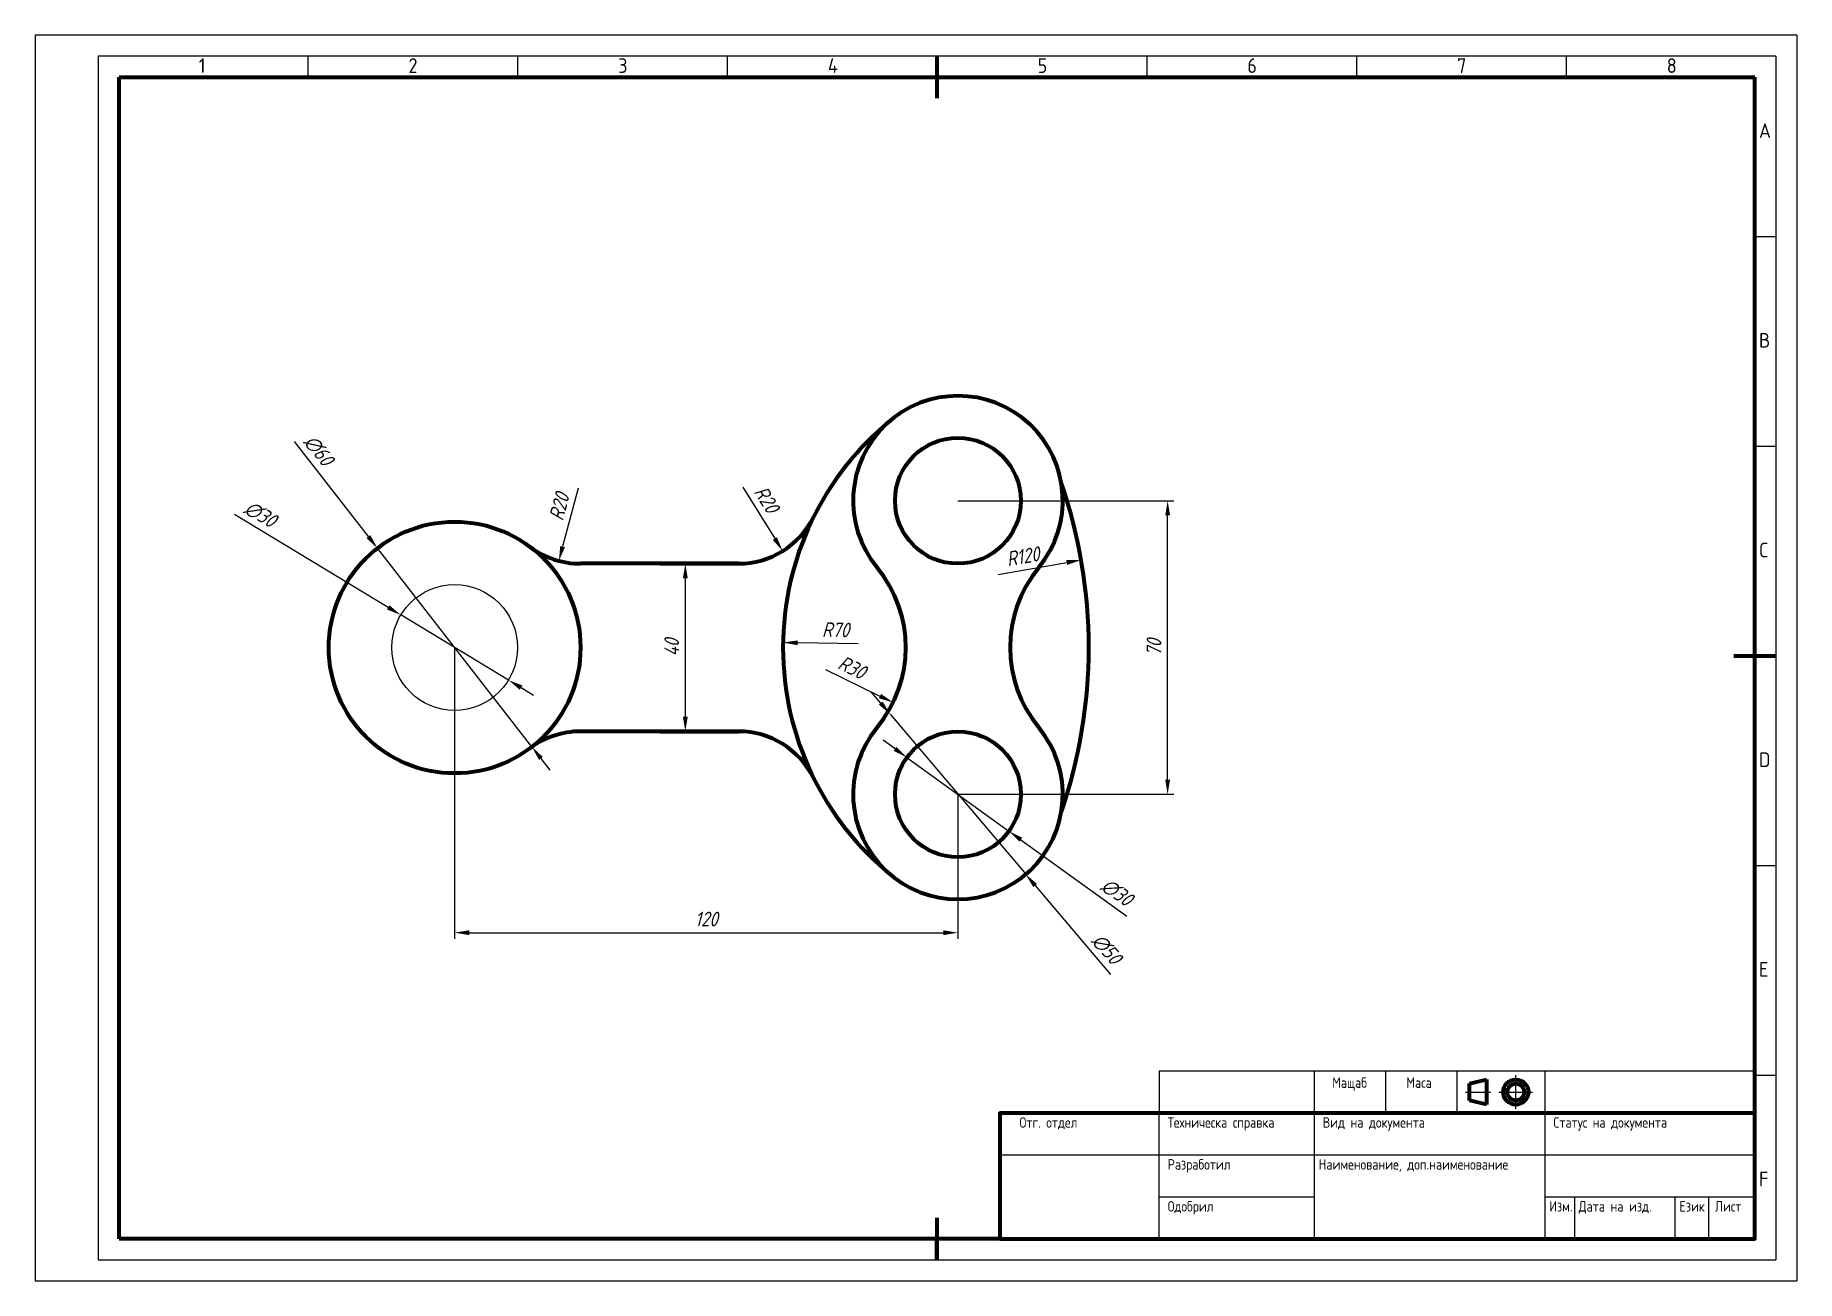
# Model space of a CAD drawing. Extents: x 0 to 420, y 0 to 297.
import ezdxf
from ezdxf.enums import TextEntityAlignment as Align

# ---------------------------------------------------------------- set-up
doc = ezdxf.new("R2010")
doc.units = 0
doc.layers.get('DEFPOINTS').update_dxf_attribs({"linetype": 'CONTINUOUS'})
for name, color, linetype, lineweight in [('Dimensions', 80, 'CONTINUOUS', 20), ('Narrow', 160, 'CONTINUOUS', 20), ('Text35', 253, 'CONTINUOUS', 35), ('Wide', 10, 'CONTINUOUS', 70)]:
    doc.layers.add(name, color=color, linetype=linetype, lineweight=lineweight)
doc.styles.add('ISO Proportional', font='isocp.shx')
doc.styles.get("Standard").update_dxf_attribs({"font": 'simplexc.shx', "width": 0.8, "oblique": 15})
doc.styles.add('WFTEXTn', font='simplexc.shx', dxfattribs={"width": 0.8})
doc.dimstyles.get("Standard").update_dxf_attribs({"dimtxt": 3.5, "dimasz": 3.5, "dimexe": 1.5, "dimexo": 0, "dimgap": 1.5, "dimtad": 1, "dimdsep": 46, "dimtxsty": 'Standard', "dimcen": -1.5, "dimdle": 1.25, "dimadec": 0, "dimazin": 0, "dimtfac": 0.75, "dimtdec": 1, "dimtmove": 0, "dimatfit": 3, "dimfxl": 1, "dimtolj": 1, "dimarcsym": 0})
doc.dimstyles.new('STANDARD$3', dxfattribs={"dimtxt": 3.5, "dimasz": 3.5, "dimexe": 1.5, "dimexo": 0, "dimgap": 1.5, "dimtad": 1, "dimdsep": 46, "dimtxsty": 'Standard', "dimcen": -1.5, "dimdle": 1.25, "dimadec": 0, "dimazin": 0, "dimtfac": 0.75, "dimtdec": 1, "dimtmove": 0, "dimatfit": 0, "dimfxl": 1, "dimtolj": 1, "dimarcsym": 0})

# ---------------------------------------------------------------- blocks, each defined once
blk = doc.blocks.new('*D18')
at = {"layer": 'DEFPOINTS', "color": 0, "ltscale": 0.5, "transparency": 16777216}
for p in [(87.16, 158.76), (112.84, 143.24)]:
    blk.add_point(p, dxfattribs=at)
at = {"layer": 'Dimensions', "color": 0, "lineweight": -2, "ltscale": 0.5, "transparency": 16777216}
for p, q in [((84.17, 160.57), (47.54, 182.7)), ((112.84, 143.24), (87.16, 158.76)), ((115.83, 141.43), (118.83, 139.62))]:
    blk.add_line(p, q, dxfattribs=at)
at = {"layer": 'Dimensions', "color": 0, "ltscale": 0.5, "transparency": 16777216}
for points in [[(84.47, 161.07), (83.86, 160.07), (87.16, 158.76)], [(116.14, 141.93), (115.53, 140.93), (112.84, 143.24)]]:
    blk.add_solid(points, dxfattribs=at)
at = {"layer": 'Dimensions', "color": 0, "ltscale": 0.5, "transparency": 16777216, "insert": (53.68, 182.78), "char_height": 3.5, "attachment_point": 5, "rotation": 328.861}
blk.add_mtext('\\A1;∅30', dxfattribs=at)
blk = doc.blocks.new('*D19')
at = {"layer": 'DEFPOINTS', "color": 0, "ltscale": 0.5, "transparency": 16777216}
for p in [(81.58, 174.68), (118.42, 127.32)]:
    blk.add_point(p, dxfattribs=at)
at = {"layer": 'Dimensions', "color": 0, "lineweight": -2, "ltscale": 0.5, "transparency": 16777216}
for p, q in [((79.43, 177.44), (61.8, 200.11)), ((118.42, 127.32), (81.58, 174.68)), ((120.57, 124.56), (122.72, 121.79))]:
    blk.add_line(p, q, dxfattribs=at)
at = {"layer": 'Dimensions', "color": 0, "ltscale": 0.5, "transparency": 16777216}
for points in [[(79.89, 177.8), (78.97, 177.09), (81.58, 174.68)], [(121.03, 124.91), (120.11, 124.2), (118.42, 127.32)]]:
    blk.add_solid(points, dxfattribs=at)
at = {"layer": 'Dimensions', "color": 0, "ltscale": 0.5, "transparency": 16777216, "insert": (67.57, 198), "char_height": 3.5, "attachment_point": 5, "rotation": 307.875}
blk.add_mtext('\\A1;∅60', dxfattribs=at)
blk = doc.blocks.new('*D20')
at = {"layer": 'DEFPOINTS', "color": 0, "ltscale": 0.5, "transparency": 16777216}
for p in [(100, 151), (220, 116), (220, 83)]:
    blk.add_point(p, dxfattribs=at)
at = {"layer": 'Dimensions', "color": 0, "lineweight": -2, "ltscale": 0.5, "transparency": 16777216}
for p, q in [((100, 151), (100, 81.5)), ((220, 116), (220, 81.5)), ((103.5, 83), (216.5, 83))]:
    blk.add_line(p, q, dxfattribs=at)
at = {"layer": 'Dimensions', "color": 0, "ltscale": 0.5, "transparency": 16777216}
for points in [[(103.5, 83.58), (103.5, 82.42), (100, 83)], [(216.5, 83.58), (216.5, 82.42), (220, 83)]]:
    blk.add_solid(points, dxfattribs=at)
at = {"layer": 'Dimensions', "color": 0, "ltscale": 0.5, "transparency": 16777216, "insert": (160, 86.25), "char_height": 3.5, "attachment_point": 5}
blk.add_mtext('\\A1;120', dxfattribs=at)
blk = doc.blocks.new('*D21')
at = {"layer": 'DEFPOINTS', "color": 0, "ltscale": 0.5, "transparency": 16777216}
for p in [(207.84, 124.78), (232.16, 107.22)]:
    blk.add_point(p, dxfattribs=at)
at = {"layer": 'Dimensions', "color": 0, "lineweight": -2, "ltscale": 0.5, "transparency": 16777216}
for p, q in [((205, 126.83), (202.17, 128.88)), ((207.84, 124.78), (232.16, 107.22)), ((235, 105.17), (260.23, 86.95))]:
    blk.add_line(p, q, dxfattribs=at)
at = {"layer": 'Dimensions', "color": 0, "ltscale": 0.5, "transparency": 16777216}
for points in [[(205.34, 127.3), (204.66, 126.36), (207.84, 124.78)], [(235.34, 105.64), (234.66, 104.7), (232.16, 107.22)]]:
    blk.add_solid(points, dxfattribs=at)
at = {"layer": 'Dimensions', "color": 0, "ltscale": 0.5, "transparency": 16777216, "insert": (257.9, 92.63), "char_height": 3.5, "attachment_point": 5, "rotation": 324.1623}
blk.add_mtext('\\A1;∅30', dxfattribs=at)
blk = doc.blocks.new('*D22')
at = {"layer": 'DEFPOINTS', "color": 0, "ltscale": 0.5, "transparency": 16777216}
for p in [(203.85, 135.08), (236.15, 96.92)]:
    blk.add_point(p, dxfattribs=at)
at = {"layer": 'Dimensions', "color": 0, "lineweight": -2, "ltscale": 0.5, "transparency": 16777216}
for p, q in [((201.59, 137.76), (199.33, 140.43)), ((203.85, 135.08), (236.15, 96.92)), ((238.41, 94.24), (256.37, 73.02))]:
    blk.add_line(p, q, dxfattribs=at)
at = {"layer": 'Dimensions', "color": 0, "ltscale": 0.5, "transparency": 16777216}
for points in [[(202.04, 138.13), (201.15, 137.38), (203.85, 135.08)], [(238.85, 94.62), (237.96, 93.87), (236.15, 96.92)]]:
    blk.add_solid(points, dxfattribs=at)
at = {"layer": 'Dimensions', "color": 0, "ltscale": 0.5, "transparency": 16777216, "insert": (255.48, 79.1), "char_height": 3.5, "attachment_point": 5, "rotation": 310.2364}
blk.add_mtext('\\A1;∅50', dxfattribs=at)
blk = doc.blocks.new('*D23')
at = {"layer": 'DEFPOINTS', "color": 0, "ltscale": 0.5, "transparency": 16777216}
for p in [(149, 171), (149, 131), (155, 131)]:
    blk.add_point(p, dxfattribs=at)
at = {"layer": 'Dimensions', "color": 0, "lineweight": -2, "ltscale": 0.5, "transparency": 16777216}
for p, q in [((149, 171), (156.5, 171)), ((155, 167.5), (155, 134.5)), ((149, 131), (156.5, 131))]:
    blk.add_line(p, q, dxfattribs=at)
at = {"layer": 'Dimensions', "color": 0, "ltscale": 0.5, "transparency": 16777216}
for points in [[(154.42, 167.5), (155.58, 167.5), (155, 171)], [(154.42, 134.5), (155.58, 134.5), (155, 131)]]:
    blk.add_solid(points, dxfattribs=at)
at = {"layer": 'Dimensions', "color": 0, "ltscale": 0.5, "transparency": 16777216, "insert": (151.75, 151), "char_height": 3.5, "attachment_point": 5, "rotation": 90}
blk.add_mtext('\\A1;40', dxfattribs=at)
blk = doc.blocks.new('*D24')
at = {"layer": 'DEFPOINTS', "color": 0, "ltscale": 0.5, "transparency": 16777216}
for p in [(178.29, 152.18), (248.28, 151)]:
    blk.add_point(p, dxfattribs=at)
at = {"layer": 'Dimensions', "color": 0, "lineweight": -2, "ltscale": 0.5, "transparency": 16777216}
blk.add_line((196.25, 151.88), (181.79, 152.12), dxfattribs=at)
at = {"layer": 'Dimensions', "color": 0, "ltscale": 0.5, "transparency": 16777216}
blk.add_solid([(181.8, 152.7), (181.78, 151.54), (178.29, 152.18)], dxfattribs=at)
at = {"layer": 'Dimensions', "color": 0, "ltscale": 0.5, "transparency": 16777216, "insert": (190.83, 155.22), "char_height": 3.5, "attachment_point": 5, "rotation": 359.0336}
blk.add_mtext('\\A1;R70', dxfattribs=at)
blk = doc.blocks.new('*D25')
at = {"layer": 'DEFPOINTS', "color": 0, "ltscale": 0.5, "transparency": 16777216}
for p in [(177.57, 151), (204.56, 137.89)]:
    blk.add_point(p, dxfattribs=at)
at = {"layer": 'Dimensions', "color": 0, "lineweight": -2, "ltscale": 0.5, "transparency": 16777216}
blk.add_line((188.4, 145.74), (201.41, 139.42), dxfattribs=at)
at = {"layer": 'Dimensions', "color": 0, "ltscale": 0.5, "transparency": 16777216}
blk.add_solid([(201.66, 139.94), (201.15, 138.89), (204.56, 137.89)], dxfattribs=at)
at = {"layer": 'Dimensions', "color": 0, "ltscale": 0.5, "transparency": 16777216, "insert": (194.75, 146.27), "char_height": 3.5, "attachment_point": 5, "rotation": 334.0843}
blk.add_mtext('\\A1;R30', dxfattribs=at)
blk = doc.blocks.new('*D26')
at = {"layer": 'DEFPOINTS', "color": 0, "ltscale": 0.5, "transparency": 16777216}
for p in [(249.38, 171.87), (131.21, 151)]:
    blk.add_point(p, dxfattribs=at)
at = {"layer": 'Dimensions', "color": 0, "lineweight": -2, "ltscale": 0.5, "transparency": 16777216}
blk.add_line((229.6, 168.38), (245.94, 171.27), dxfattribs=at)
at = {"layer": 'Dimensions', "color": 0, "ltscale": 0.5, "transparency": 16777216}
blk.add_solid([(245.83, 171.84), (246.04, 170.69), (249.38, 171.87)], dxfattribs=at)
at = {"layer": 'Dimensions', "color": 0, "ltscale": 0.5, "transparency": 16777216, "insert": (235.48, 172.72), "char_height": 3.5, "attachment_point": 5, "rotation": 10.0179}
blk.add_mtext('\\A1;R120', dxfattribs=at)
blk = doc.blocks.new('*D27')
at = {"layer": 'DEFPOINTS', "color": 0, "ltscale": 0.5, "transparency": 16777216}
for p in [(220, 186), (270, 186), (220, 116)]:
    blk.add_point(p, dxfattribs=at)
at = {"layer": 'Dimensions', "color": 0, "lineweight": -2, "ltscale": 0.5, "transparency": 16777216}
for p, q in [((220, 186), (271.5, 186)), ((270, 119.5), (270, 182.5)), ((220, 116), (271.5, 116))]:
    blk.add_line(p, q, dxfattribs=at)
at = {"layer": 'Dimensions', "color": 0, "ltscale": 0.5, "transparency": 16777216}
for points in [[(269.42, 182.5), (270.58, 182.5), (270, 186)], [(269.42, 119.5), (270.58, 119.5), (270, 116)]]:
    blk.add_solid(points, dxfattribs=at)
at = {"layer": 'Dimensions', "color": 0, "ltscale": 0.5, "transparency": 16777216, "insert": (266.75, 151), "char_height": 3.5, "attachment_point": 5, "rotation": 90}
blk.add_mtext('\\A1;70', dxfattribs=at)
blk = doc.blocks.new('*D28')
at = {"layer": 'DEFPOINTS', "color": 0, "ltscale": 0.5, "transparency": 16777216}
for p in [(167.66, 191), (178.2, 174)]:
    blk.add_point(p, dxfattribs=at)
at = {"layer": 'Dimensions', "color": 0, "lineweight": -2, "ltscale": 0.5, "transparency": 16777216}
blk.add_line((168.74, 189.27), (176.35, 176.98), dxfattribs=at)
at = {"layer": 'Dimensions', "color": 0, "ltscale": 0.5, "transparency": 16777216}
blk.add_solid([(176.85, 177.28), (175.86, 176.67), (178.2, 174)], dxfattribs=at)
at = {"layer": 'Dimensions', "color": 0, "ltscale": 0.5, "transparency": 16777216, "insert": (174.39, 186.32), "char_height": 3.5, "attachment_point": 5, "rotation": 301.7889}
blk.add_mtext('\\A1;R20', dxfattribs=at)
blk = doc.blocks.new('*D29')
at = {"layer": 'DEFPOINTS', "color": 0, "ltscale": 0.5, "transparency": 16777216}
for p in [(130, 191), (124.85, 171.68)]:
    blk.add_point(p, dxfattribs=at)
at = {"layer": 'Dimensions', "color": 0, "lineweight": -2, "ltscale": 0.5, "transparency": 16777216}
blk.add_line((129.47, 189.03), (125.75, 175.06), dxfattribs=at)
at = {"layer": 'Dimensions', "color": 0, "ltscale": 0.5, "transparency": 16777216}
blk.add_solid([(125.18, 175.21), (126.31, 174.91), (124.85, 171.68)], dxfattribs=at)
at = {"layer": 'Dimensions', "color": 0, "ltscale": 0.5, "transparency": 16777216, "insert": (124.92, 184.57), "char_height": 3.5, "attachment_point": 5, "rotation": 75.0686}
blk.add_mtext('\\A1;R20', dxfattribs=at)

msp = doc.modelspace()

# ---------------------------------------------------------------- linework, layer by layer
at = {"layer": 'Dimensions', "ltscale": 0.5}
msp.add_circle((100, 151), 15, dxfattribs=at)
at = {"layer": 'Narrow'}
for p, q in [((420, 297), (0, 297)), ((0, 297), (0, 0)), ((420, 297), (420, 0)), ((415, 292), (15, 292)), ((15, 292), (15, 5)), ((65, 292), (65, 287)), ((115, 292), (115, 287)), ((165, 292), (165, 287)), ((265, 292), (265, 287)), ((315, 292), (315, 287)), ((365, 292), (365, 287)), ((415, 292), (415, 5)), ((410, 249), (415, 249)), ((410, 199), (415, 199)), ((410, 99), (415, 99)), ((305.002, 40), (305.002, 50)), ((322.002, 40), (322.002, 50)), ((339.002, 40), (339.002, 50)), ((353, 41), (353, 49)), ((360.002, 40), (360.002, 50)), ((410, 49), (415, 49)), ((341, 45), (347, 45)), ((349, 45), (357, 45)), ((268.002, 10), (268.002, 40)), ((305.002, 10), (305.002, 40)), ((360.002, 10), (360.002, 40)), ((230, 30), (410, 30)), ((268.002, 20), (305.002, 20)), ((360.018, 20), (410, 20)), ((367.002, 20), (367.002, 10)), ((391.002, 10.108), (391.002, 20)), ((399, 9.935), (399, 20)), ((15, 5), (415, 5)), ((0, 0), (420, 0))]:
    msp.add_line(p, q, dxfattribs=at)
msp.add_lwpolyline([(268.002, 40), (410, 40), (410, 50), (268.002, 50)], close=True, dxfattribs=at)
at = {"layer": 'Wide'}
for p, q in [((215, 292), (215, 282)), ((20, 10), (20, 287)), ((20, 287), (410, 287)), ((410, 10), (410, 287)), ((405, 149), (415, 149)), ((342, 47), (346, 48)), ((342, 43), (342, 47)), ((346, 48), (346, 42)), ((346, 42), (342, 43)), ((215, 15), (215, 5)), ((215, 5), (215, 10))]:
    msp.add_line(p, q, dxfattribs=at)
at = {"layer": 'Wide', "ltscale": 0.5}
for p, q in [((167.662, 171), (130, 171)), ((149, 171), (167.662, 171)), ((167.662, 131), (130, 131)), ((149, 131), (167.662, 131)), ((230, 10), (20, 10))]:
    msp.add_line(p, q, dxfattribs=at)
at = {"layer": 'Wide'}
msp.add_lwpolyline([(230, 10), (410, 10), (410, 40), (230, 40)], close=True, dxfattribs=at)
at = {"layer": 'Wide', "ltscale": 0.5}
for centre, radius in [((220, 186), 15), ((100, 151), 30), ((220, 116), 15)]:
    msp.add_circle(centre, radius, dxfattribs=at)
at = {"layer": 'Wide'}
for radius in [3, 2]:
    msp.add_circle((353, 45), radius, dxfattribs=at)
at = {"layer": 'Wide', "ltscale": 0.5}
for centre, radius, start, end in [((220, 186), 25, 320.4788, 219.5212), ((248.284, 151), 70, 128.94244, 231.05756), ((131.212, 151), 120, 340.97761, 19.02239), ((167.662, 191), 20, 270, 333.6122), ((130, 191), 20, 233.1301, 270), ((177.574, 151), 30, 320.4788, 39.5212), ((262.426, 151), 30, 140.4788, 219.5212), ((130, 111), 20, 90, 126.8699), ((167.662, 111), 20, 26.3878, 90), ((220, 116), 25, 140.4788, 39.5212)]:
    msp.add_arc(centre, radius, start, end, dxfattribs=at)

# ---------------------------------------------------------------- texts
at = {"layer": 'Text35', "ltscale": 0.5, "style": 'ISO Proportional'}
for s, p in [('1', (39, 288)), ('2', (89, 288)), ('3', (139, 288)), ('4', (189, 288)), ('5', (239, 288)), ('6', (289, 288)), ('7', (339, 288)), ('8', (389, 288)), ('A', (411, 272.5)), ('B', (411, 222.5)), ('C', (411, 172.5)), ('D', (411, 122.5)), ('E', (411, 72.5)), ('F', (411, 22.5))]:
    msp.add_text(s, height=3.5, dxfattribs=at).set_placement(p)
at = {"layer": 'Text35', "style": 'WFTEXTn', "width": 0.8}
for s, p in [('Мащаб', (313.381, 46)), ('Маса', (329.952, 46)), ('Отг. отдел', (241.571, 36.5))]:
    msp.add_text(s, height=2.5, dxfattribs=at).set_placement(p, align=Align.CENTER)
for s, p in [('Техническа справка', (270, 36.5)), ('Вид на документа', (307, 36.5)), ('Статус на документа', (362, 36.5)), ('Разработил', (270, 26.5)), ('Наименование, доп.наименование', (306, 26.5)), ('Одобрил', (270, 16.5)), ('Изм.', (361, 16.5)), ('Дата на изд.', (367.998, 16.5)), ('Език', (392.017, 16.5)), ('Лист', (400.514, 16.5))]:
    msp.add_text(s, height=2.5, dxfattribs=at).set_placement(p)

# ---------------------------------------------------------------- dimensions: what is measured, and where the dimension line sits
at = {"layer": 'Dimensions', "ltscale": 0.5}
for p1, p2, picture, middle in [((118.418, 127.319), (81.582, 174.681), '*D19', (65, 196)), ((112.839, 143.243), (87.161, 158.757), '*D18', (52, 180)), ((203.851, 135.085), (236.149, 96.915), '*D22', (253, 77)), ((207.84, 124.782), (232.16, 107.218), '*D21', (256, 90))]:
    dim = msp.add_diameter_dim_2p(p1=p1, p2=p2, dimstyle='STANDARD$3', dxfattribs=at)
    dim.commit()
    dim.dimension.update_dxf_attribs({"geometry": picture, "text_midpoint": middle, "dimtype": 163})
for center, mpoint, picture, middle in [((130, 191), (124.847, 171.675), '*D29', (128.062, 183.734)), ((167.662, 191), (178.198, 174), '*D28', (171.623, 184.608)), ((131.212, 151), (249.383, 171.875), '*D26', (236.043, 169.518)), ((248.284, 151), (178.294, 152.181), '*D24', (190.772, 151.97)), ((177.574, 151), (204.557, 137.889), '*D25', (193.332, 143.343))]:
    dim = msp.add_radius_dim(center=center, mpoint=mpoint, dimstyle='Standard', dxfattribs=at)
    dim.commit()
    dim.dimension.update_dxf_attribs({"geometry": picture, "text_midpoint": middle, "dimtype": 164})
dim = msp.add_linear_dim(base=(270, 186), p1=(220, 116), p2=(220, 186), angle=90, dimstyle='Standard', dxfattribs=at)
dim.commit()
dim.dimension.update_dxf_attribs({"geometry": '*D27', "text_midpoint": (266.75, 151)})
dim = msp.add_aligned_dim(p1=(149, 171), p2=(149, 131), distance=6, dimstyle='Standard', dxfattribs=at)
dim.commit()
dim.dimension.update_dxf_attribs({"geometry": '*D23', "text_midpoint": (151.75, 151)})
dim = msp.add_linear_dim(base=(220, 83), p1=(100, 151), p2=(220, 116), dimstyle='Standard', dxfattribs=at)
dim.commit()
dim.dimension.update_dxf_attribs({"geometry": '*D20', "text_midpoint": (160, 86.25)})

doc.saveas('drawing.dxf')
